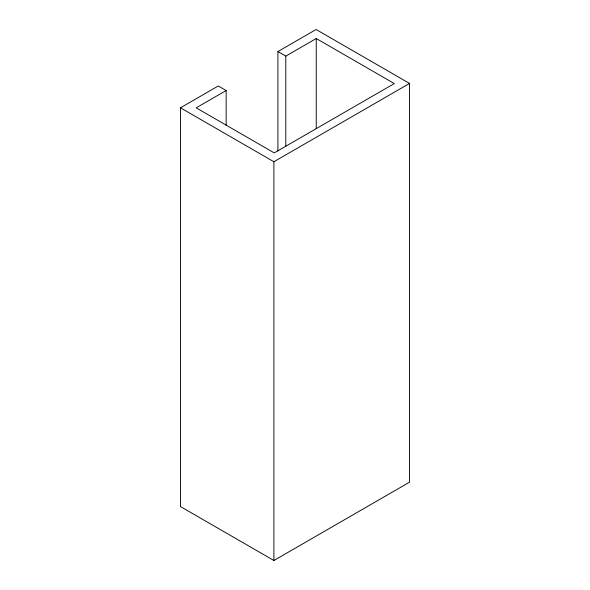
<?xml version="1.0" encoding="UTF-8"?>
<svg xmlns="http://www.w3.org/2000/svg" width="590" height="590" viewBox="0 0 590 590"><rect width="100%" height="100%" fill="white"/><g stroke="black" fill="none" stroke-linecap="round" stroke-linejoin="round"><path stroke-width="0.89" d="M277.919 150.937L277.919 51.551L316.107 29.5L409.526 83.433L409.526 482.192L273.893 560.5L180.474 506.567L180.474 107.808L218.27 85.985L226.154 90.536L226.154 125.508M226.154 90.536L196.182 107.837L274.232 152.899L394.304 83.573L316.255 38.512L285.796 56.102L277.919 51.551M180.474 107.808L273.893 161.741L409.526 83.433M316.255 38.512L316.255 128.701M285.796 56.102L285.796 146.283M273.893 161.741L273.893 560.5"/></g></svg>
